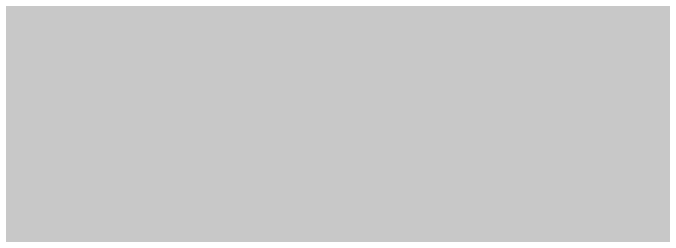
# Model space of a CAD drawing. Header units: millimetres. Extents: x 306 to 836129804, y -168137 to 818603917.
# Drawn here: x 834523425 to 834538079, y 817950001 to 817955011 of the extents above; entities that cross this region are included whole.
import ezdxf

# ---------------------------------------------------------------- set-up
doc = ezdxf.new("R2010")
doc.units = ezdxf.units.MM
doc.header["$LTSCALE"] = 3
doc.layers.add('Hatch (LTC&CB)', color=252, linetype='Continuous', lineweight=35)

msp = doc.modelspace()

# ---------------------------------------------------------------- hatches: boundary and pattern name
at = {"layer": 'Hatch (LTC&CB)', "ltscale": 0.5}
h = msp.add_hatch(color=256, dxfattribs=at)
h.dxf.hatch_style = 1
h.paths.add_polyline_path([(834513554.2875786, 817967164.184733), (834513136.0010567, 817973147.5986885), (834516444.2460145, 817973378.8703827), (834516862.5325388, 817967395.4564129)])
edge = h.paths.add_edge_path()
edge.add_line((834574531.2963331, 818045981.8457801), (834554099.929931, 818044553.5366205))
edge.add_line((834554099.929931, 818044553.5366205), (834551123.8228455, 818044183.8080285))
edge.add_line((834551123.8228455, 818044183.8080285), (834548209.0206542, 818043477.5243225))
edge.add_line((834548209.0206542, 818043477.5243225), (834545391.3720644, 818042450.0201086))
edge.add_line((834545391.3720644, 818042450.0201086), (834542706.1556592, 818041114.1603316))
edge.add_line((834542706.1556592, 818041114.1603316), (834540186.9918953, 818039486.6707257))
edge.add_line((834540186.9918953, 818039486.6707257), (834537891.0747983, 818037557.0067935))
edge.add_line((834537891.0747983, 818037557.0067935), (834535879.1420094, 818035334.0248597))
edge.add_line((834535879.1420094, 818035334.0248597), (834535855.3944789, 818035294.2675608))
edge.add_line((834535855.3944789, 818035294.2675608), (834532032.6782387, 818042572.4388088))
edge.add_line((834532032.6782387, 818042572.4388088), (834531164.0984614, 818043800.1153567))
edge.add_line((834531164.0984614, 818043800.1153567), (834530021.2562451, 818044771.3886445))
edge.add_line((834530021.2562451, 818044771.3886445), (834528673.237675, 818045435.2700317))
edge.add_line((834528673.237675, 818045435.2700317), (834527205.3850749, 818045748.6568446))
edge.add_line((834527205.3850749, 818045748.6568446), (834506196.3506466, 818045615.4155988))
edge.add_arc((834506271.1753964, 818044617.8358235), 1000.382002588579, 94.28951124117238, 184.8385578105567)
edge.add_line((834505274.3584335, 818044533.4551773), (834507175.0349003, 818017345.0717123))
edge.add_arc((834508006.2233039, 818017538.0693862), 853.3008053756253, 193.0721449834389, 241.7750472788793)
edge.add_line((834507602.6678852, 818016786.2281208), (834508069.1239861, 818016499.3412285))
edge.add_line((834508069.1239861, 818016499.3412285), (834506033.0790353, 818013635.890324))
edge.add_arc((834507255.7232584, 818012765.1948972), 1500.989481160123, 144.5437625065404, 184.7118367485428)
edge.add_line((834505759.8064644, 818012641.8970132), (834510574.8280377, 817943764.9910301))
edge.add_arc((834512461.4285563, 817944222.0794972), 1941.182985577997, 193.6192718619657, 275.7769527828718)
edge.add_line((834512656.820462, 817942290.75524), (834514135.0129817, 817942432.7829566))
edge.add_line((834514135.0129817, 817942432.7829566), (834515639.5898061, 817942609.6817144))
edge.add_line((834515639.5898061, 817942609.6817144), (834517125.2230971, 817942816.5733008))
edge.add_line((834517125.2230971, 817942816.5733008), (834518606.1282966, 817943054.9641434))
edge.add_line((834518606.1282966, 817943054.9641434), (834520081.6376159, 817943324.7467438))
edge.add_line((834520081.6376159, 817943324.7467438), (834521550.6787682, 817943623.4372313))
edge.add_line((834521550.6787682, 817943623.4372313), (834523003.1909853, 817943997.2323029))
edge.add_line((834523003.1909853, 817943997.2323029), (834524434.6779621, 817944444.8476892))
edge.add_line((834524434.6779621, 817944444.8476892), (834525841.3906198, 817944965.1110799))
edge.add_line((834525841.3906198, 817944965.1110799), (834527219.6447655, 817945556.6599009))
edge.add_line((834527219.6447655, 817945556.6599009), (834528566.4663409, 817946218.3362625))
edge.add_line((834528566.4663409, 817946218.3362625), (834529949.1975069, 817946963.0067956))
edge.add_line((834529949.1975069, 817946963.0067956), (834530025.4386841, 817945888.6557508))
edge.add_line((834530025.4386841, 817945888.6557508), (834530524.2280539, 817945923.5249519))
edge.add_line((834530524.2280539, 817945923.5249519), (834531068.3343124, 817946109.8721913))
edge.add_line((834531068.3343124, 817946109.8721913), (834531037.8571603, 817946545.8476382))
edge.add_line((834531037.8571603, 817946545.8476382), (834533865.2576491, 817946000.0480125))
edge.add_line((834533865.2576491, 817946000.0480125), (834536130.1011477, 817945599.4485525))
edge.add_line((834536130.1011477, 817945599.4485525), (834538400.1908902, 817945229.7315427))
edge.add_line((834538400.1908902, 817945229.7315427), (834540675.1291097, 817944891.1253359))
edge.add_line((834540675.1291097, 817944891.1253359), (834542954.494443, 817944583.7301323))
edge.add_line((834542954.494443, 817944583.7301323), (834545237.8685557, 817944307.6853015))
edge.add_line((834545237.8685557, 817944307.6853015), (834547578.8128494, 817944055.8657025))
edge.add_line((834547578.8128494, 817944055.8657025), (834549775.2120743, 817943852.7193749))
edge.add_line((834549775.2120743, 817943852.7193749), (834552166.6682281, 817943704.7044293))
edge.add_line((834552166.6682281, 817943704.7044293), (834554408.0140736, 817943602.5051898))
edge.add_line((834554408.0140736, 817943602.5051898), (834556706.8720335, 817943525.9335827))
edge.add_line((834556706.8720335, 817943525.9335827), (834559062.7525511, 817943492.2506982))
edge.add_line((834559062.7525511, 817943492.2506982), (834561264.7959542, 817943499.6060555))
edge.add_line((834561264.7959542, 817943499.6060555), (834563662.805802, 817943545.8192695))
edge.add_line((834563662.805802, 817943545.8192695), (834565905.0821311, 817943629.5407001))
edge.add_line((834565905.0821311, 817943629.5407001), (834568202.2235788, 817943747.6000468))
edge.add_line((834568202.2235788, 817943747.6000468), (834570497.1715583, 817943902.4870338))
edge.add_line((834570497.1715583, 817943902.4870338), (834572789.3424196, 817944094.1622797))
edge.add_line((834572789.3424196, 817944094.1622797), (834575076.8880951, 817944322.4462694))
edge.add_line((834575076.8880951, 817944322.4462694), (834577358.8485965, 817944599.7346953))
edge.add_arc((834577188.4102644, 817949142.5459951), 4546.007449470469, 272.1486296327768, 348.0754999770829)
edge.add_line((834581636.318153, 817948203.238194), (834581931.6191186, 817949988.7878709))
edge.add_line((834581931.6191186, 817949988.7878709), (834582222.8927813, 817952167.7077127))
edge.add_line((834582222.8927813, 817952167.7077127), (834582444.6448697, 817954354.4007571))
edge.add_line((834582444.6448697, 817954354.4007571), (834582596.7161981, 817956553.5893033))
edge.add_line((834582596.7161981, 817956553.5893033), (834582678.7199463, 817958758.7008262))
edge.add_line((834582678.7199463, 817958758.7008262), (834582689.6004196, 817961000.6853927))
edge.add_line((834582689.6004196, 817961000.6853927), (834582627.8349453, 817963239.9127623))
edge.add_line((834582627.8349453, 817963239.9127623), (834582495.0484269, 817965475.7417142))
edge.add_line((834582495.0484269, 817965475.7417142), (834582352.0371794, 817967521.4644701))
edge.add_line((834582352.0371794, 817967521.4644701), (834582377.3017465, 817967501.2573416))
edge.add_line((834582377.3017465, 817967501.2573416), (834583280.4098197, 817967592.3724535))
edge.add_line((834583280.4098197, 817967592.3724535), (834582885.6743841, 817972682.2829502))
edge.add_line((834582885.6743841, 817972682.2829502), (834582550.7585597, 817977040.087476))
edge.add_line((834582550.7585597, 817977040.087476), (834582280.7159691, 817980552.6941899))
edge.add_line((834582280.7159691, 817980552.6941899), (834582016.0826895, 817983880.3056784))
edge.add_line((834582016.0826895, 817983880.3056784), (834581737.2924131, 817986867.2783637))
edge.add_line((834581737.2924131, 817986867.2783637), (834581397.7587786, 817990004.3583491))
edge.add_line((834581397.7587786, 817990004.3583491), (834578831.2786306, 818011297.8700217))
edge.add_line((834578831.2786306, 818011297.8700217), (834578649.3672444, 818012963.5483121))
edge.add_line((834578649.3672444, 818012963.5483121), (834576771.549405, 818039832.1183864))
edge.add_line((834576771.549405, 818039832.1183864), (834576279.8499508, 818039797.7448243))
edge.add_line((834576279.8499508, 818039797.7448243), (834575932.169804, 818044771.1641917))
edge.add_arc((834574629.9863018, 818044680.2268811), 1305.354920261004, 3.994735601767179, 94.33592376376863)

doc.saveas('drawing.dxf')
